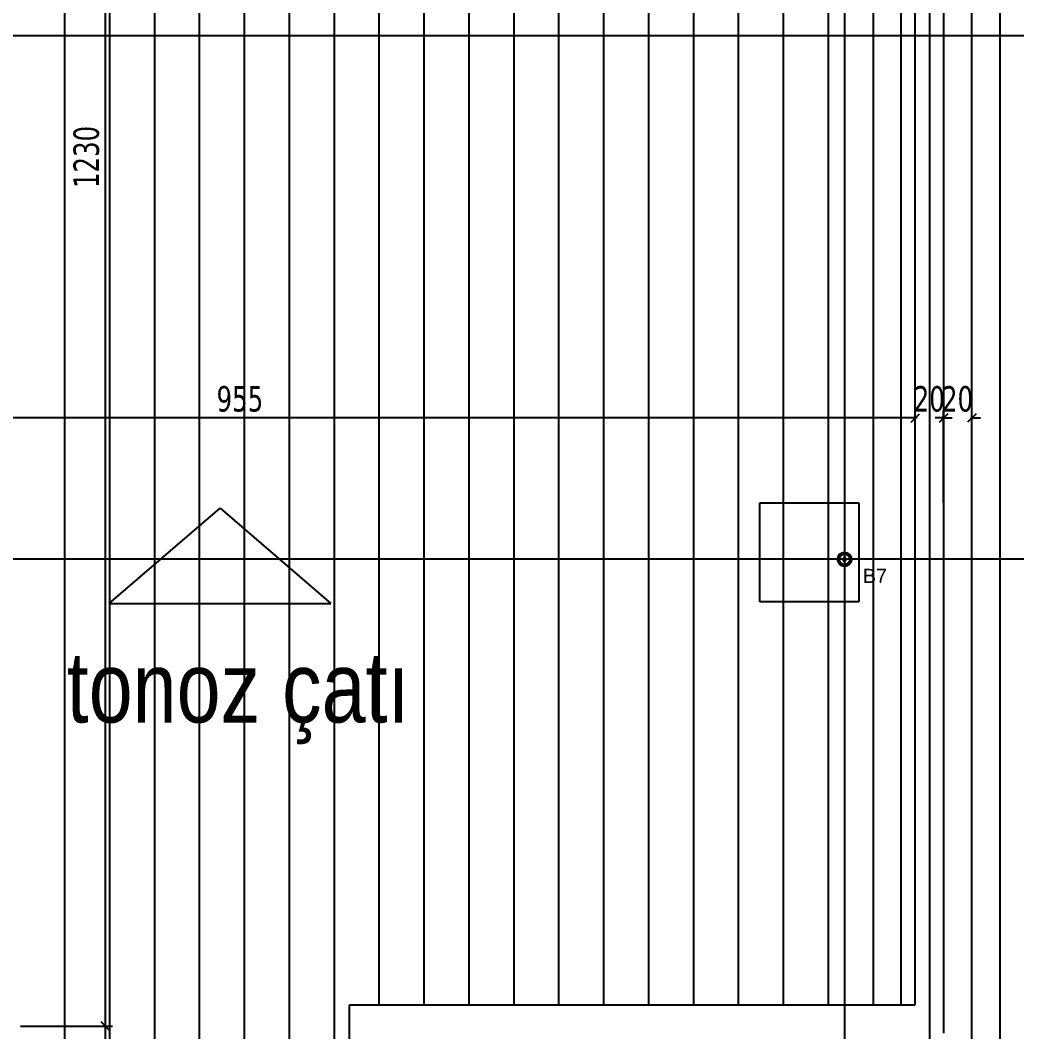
# Model space of a CAD drawing. Header units: millimetres. Extents: x 43168.9 to 43194.6, y -25545.1 to -25543.4.
# Drawn here: x 43180.3293 to 43180.4702, y -25544.0507 to -25543.9077 of the extents above; entities that cross this region are included whole.
import ezdxf

# ---------------------------------------------------------------- set-up
doc = ezdxf.new("R2010")
doc.units = ezdxf.units.MM
doc.header["$LTSCALE"] = 200
doc.linetypes.add('DASHDOT2', pattern=[0.5, 0.25, -0.125, 0, -0.125])
doc.linetypes.add('HIDDEN2', pattern=[0.1875, 0.125, -0.0625])
for name, color, linetype in [('aks_sgh', 5, 'DASHDOT2'), ('gor-1_sgh', 232, 'Continuous'), ('gor-2_sgh', 161, 'Continuous'), ('gor-3_sgh', 191, 'Continuous'), ('gor-4_sgh', 17, 'Continuous'), ('izd-alt_sgh', 8, 'HIDDEN2'), ('olcudis_sgh', 185, 'Continuous'), ('olcuic_sgh', 183, 'Continuous'), ('yazi-mahal_sgh', 12, 'Continuous')]:
    doc.layers.add(name, color=color, linetype=linetype)
doc.styles.add('1-200', font='arial.ttf', dxfattribs={"height": 60})
doc.styles.add('dim', font='VERDANA.TTF', dxfattribs={"width": 0.7})
doc.styles.add('text2', font='arial.ttf')

msp = doc.modelspace()

# ---------------------------------------------------------------- hatches: boundary and pattern name
h = msp.add_hatch(color=256)
edge = h.paths.add_edge_path()
edge.add_arc((43180.44588, -25543.98392), 0.001, 0, 360)
edge = h.paths.add_edge_path(flags=16)
edge.add_arc((43180.44588, -25543.98392), 0.00075, 0, 360)

# ---------------------------------------------------------------- linework, layer by layer
at = {"color": 0, "linetype": 'ByBlock', "lineweight": -2}
for p, q in [((43180.45528, -25543.96454), (43180.45648, -25543.96334)), ((43180.45528, -25543.96454), (43180.45648, -25543.96334)), ((43180.45928, -25543.96454), (43180.46048, -25543.96334)), ((43180.46048, -25543.96334), (43180.45928, -25543.96454)), ((43180.46448, -25543.96334), (43180.46328, -25543.96454)), ((43180.44608, -25543.98372), (43180.44568, -25543.98372)), ((43180.44568, -25543.98372), (43180.44568, -25543.98412)), ((43180.44568, -25543.98412), (43180.44608, -25543.98412)), ((43180.44595, -25543.98385), (43180.44581, -25543.98399)), ((43180.44595, -25543.98399), (43180.44581, -25543.98385)), ((43180.44608, -25543.98412), (43180.44608, -25543.98372)), ((43180.34198, -25544.05051), (43180.34078, -25544.04931)), ((43180.34078, -25544.04931), (43180.34198, -25544.05051))]:
    msp.add_line(p, q, dxfattribs=at)
at = {"color": 0, "linetype": 'Continuous', "lineweight": -2}
for radius in [0.001, 0.00075]:
    msp.add_circle((43180.44588, -25543.98392), radius, dxfattribs=at)
at = {"layer": 'aks_sgh'}
for p, q in [((43180.44588, -25543.74092), (43180.44588, -25544.60992)), ((43180.45788, -25543.74092), (43180.45788, -25544.60992)), ((43180.52688, -25543.90991), (43179.72488, -25543.90991)), ((43180.52688, -25543.98392), (43179.72488, -25543.98392))]:
    msp.add_line(p, q, dxfattribs=at)
at = {"layer": 'gor-1_sgh'}
for p, q in [((43180.45988, -25543.86592), (43180.45988, -25544.05091)), ((43180.45588, -25544.04691), (43180.45588, -25543.86992)), ((43180.37588, -25544.09291), (43180.37588, -25544.04691)), ((43180.37588, -25544.04691), (43180.45588, -25544.04691))]:
    msp.add_line(p, q, dxfattribs=at)
at = {"layer": 'gor-2_sgh'}
for p, q in [((43180.46388, -25544.46492), (43180.46388, -25543.86192)), ((43180.45388, -25544.04691), (43180.45388, -25543.87192))]:
    msp.add_line(p, q, dxfattribs=at)
at = {"layer": 'gor-3_sgh'}
msp.add_line((43180.46788, -25544.46892), (43180.46788, -25543.85792), dxfattribs=at)
at = {"layer": 'gor-4_sgh'}
for p, q in [((43180.33566, -25544.17942), (43180.33566, -25543.81592)), ((43180.34201, -25544.17942), (43180.34201, -25543.81592)), ((43180.34836, -25544.17942), (43180.34836, -25543.81592)), ((43180.35471, -25544.17942), (43180.35471, -25543.81592)), ((43180.36106, -25544.17942), (43180.36106, -25543.81592)), ((43180.36741, -25544.17942), (43180.36741, -25543.81592)), ((43180.37376, -25544.17942), (43180.37376, -25543.81592)), ((43180.38011, -25544.04691), (43180.38011, -25543.81592)), ((43180.38646, -25544.04691), (43180.38646, -25543.81592)), ((43180.39281, -25544.04691), (43180.39281, -25543.81592)), ((43180.39916, -25544.04691), (43180.39916, -25543.81592)), ((43180.40551, -25544.04691), (43180.40551, -25543.81592)), ((43180.41186, -25544.04691), (43180.41186, -25543.81592)), ((43180.41821, -25544.04691), (43180.41821, -25543.81592)), ((43180.42456, -25544.04691), (43180.42456, -25543.81592)), ((43180.43091, -25544.04691), (43180.43091, -25543.81592)), ((43180.43726, -25544.04691), (43180.43726, -25543.81592)), ((43180.44361, -25544.04691), (43180.44361, -25543.87192)), ((43180.44996, -25544.04691), (43180.44996, -25543.87192))]:
    msp.add_line(p, q, dxfattribs=at)
at = {"layer": 'izd-alt_sgh'}
for p, q in [((43180.43388, -25543.97592), (43180.44788, -25543.97592)), ((43180.43388, -25543.98992), (43180.43388, -25543.97592)), ((43180.44788, -25543.97592), (43180.44788, -25543.98992)), ((43180.44788, -25543.98992), (43180.43388, -25543.98992))]:
    msp.add_line(p, q, dxfattribs=at)
at = {"layer": 'olcudis_sgh'}
for p, q in [((43180.45613, -25543.96394), (43180.26463, -25543.96394)), ((43180.45588, -25543.96394), (43180.45468, -25543.96394)), ((43180.45588, -25543.97594), (43180.45588, -25543.96294)), ((43180.45588, -25543.97594), (43180.45588, -25543.96294)), ((43180.45988, -25543.96394), (43180.45868, -25543.96394)), ((43180.45988, -25543.97594), (43180.45988, -25543.96294)), ((43180.45988, -25543.97594), (43180.45988, -25543.96294)), ((43180.45988, -25543.96394), (43180.46108, -25543.96394)), ((43180.46388, -25543.97594), (43180.46388, -25543.96294)), ((43180.46388, -25543.96394), (43180.46508, -25543.96394))]:
    msp.add_line(p, q, dxfattribs=at)
at = {"layer": 'olcuic_sgh'}
for p, q in [((43180.34138, -25544.05016), (43180.34138, -25543.80367)), ((43180.32938, -25544.04991), (43180.34238, -25544.04991)), ((43180.32938, -25544.04991), (43180.34238, -25544.04991)), ((43180.34138, -25544.54717), (43180.34138, -25544.04966))]:
    msp.add_line(p, q, dxfattribs=at)
at = {"layer": 'yazi-mahal_sgh'}
for p, q in [((43180.34193, -25543.99017), (43180.35759, -25543.97669)), ((43180.35759, -25543.97669), (43180.37325, -25543.99017)), ((43180.34193, -25543.99017), (43180.37325, -25543.99017))]:
    msp.add_line(p, q, dxfattribs=at)

# ---------------------------------------------------------------- texts
at = {"layer": 'aks_sgh', "style": '1-200'}
msp.add_text('B7', height=0.002, rotation=0, dxfattribs=at).set_placement((43180.44846, -25543.98726))
at = {"layer": 'olcudis_sgh', "color": 2, "style": 'dim', "width": 0.7}
for s, p in [('955', (43180.3571, -25543.96303)), ('20', (43180.45565, -25543.96303)), ('20', (43180.45965, -25543.96303))]:
    msp.add_text(s, height=0.0036, dxfattribs=at).set_placement(p)
at = {"layer": 'olcuic_sgh', "color": 2, "style": 'dim', "width": 0.7}
msp.add_text('1230', height=0.0036, rotation=90, dxfattribs=at).set_placement((43180.34047, -25543.93144))
at = {"layer": 'yazi-mahal_sgh', "color": 252, "style": 'text2', "width": 0.8}
msp.add_text('tonoz çatı', height=0.01, dxfattribs=at).set_placement((43180.33592, -25544.00699))

doc.saveas('drawing.dxf')
